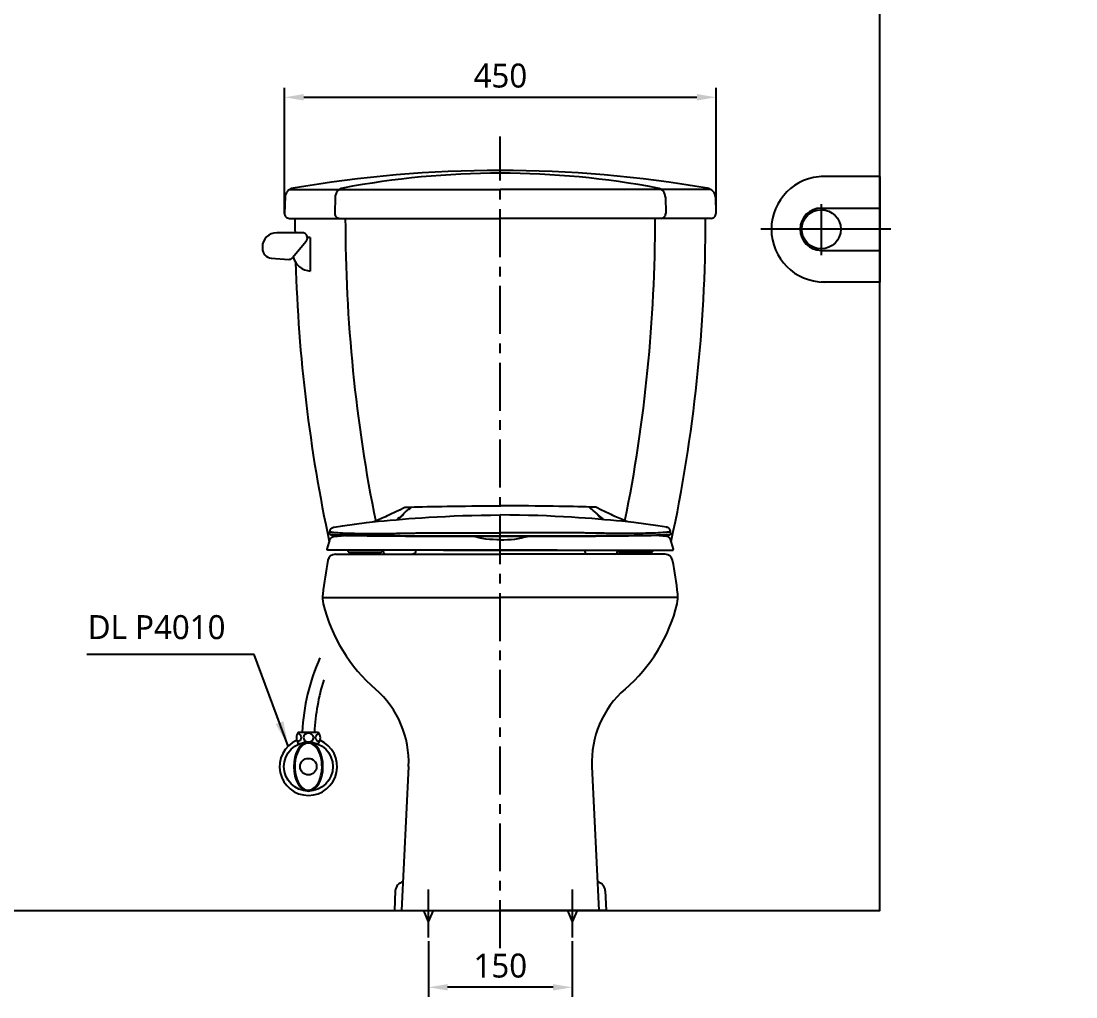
# Model space of a CAD drawing. Extents: x 498 to 2697, y -46 to 2222.
# Drawn here: x 1597 to 2697, y 71 to 1088 of the extents above; entities that cross this region are included whole.
import ezdxf

# ---------------------------------------------------------------- set-up
doc = ezdxf.new("R2010")
doc.units = 0
doc.header["$LTSCALE"] = 20
doc.header["$MEASUREMENT"] = 0
doc.linetypes.add('CENTER', pattern=[2, 1.25, -0.25, 0.25, -0.25])
doc.layers.get('0').update_dxf_attribs({"linetype": 'CONTINUOUS'})
doc.layers.get('DEFPOINTS').update_dxf_attribs({"linetype": 'CONTINUOUS'})
for name, color, linetype in [('1', 1, 'CONTINUOUS'), ('2', 2, 'CONTINUOUS'), ('3', 3, 'CONTINUOUS'), ('4', 4, 'CONTINUOUS'), ('6', 6, 'CONTINUOUS'), ('CEN', 1, 'CENTER'), ('CENTER', 2, 'CENTER'), ('FAUCET', 4, 'CONTINUOUS')]:
    doc.layers.add(name, color=color, linetype=linetype)
doc.styles.add('GHS', font='romans', dxfattribs={"bigfont": 'ghs'})
doc.styles.get("Standard").update_dxf_attribs({"font": 'NanumGothic.ttf'})
doc.dimstyles.new('ISO-25', dxfattribs={"dimtxt": 20, "dimasz": 20, "dimexe": 3, "dimexo": 1, "dimgap": 5, "dimtad": 1, "dimtoh": 1, "dimdec": 0, "dimtxsty": 'Standard', "dimcen": 0, "dimclrd": 3, "dimclre": 3, "dimclrt": 2, "dimadec": 0, "dimazin": 0, "dimtfac": 1, "dimtdec": 0, "dimtmove": 0, "dimatfit": 3, "dimfxl": 0, "dimarcsym": 0})
doc.dimstyles.get("Standard").update_dxf_attribs({"dimtxt": 2.5, "dimasz": 2, "dimexe": 2, "dimexo": 1, "dimgap": 1.5, "dimtad": 1, "dimdec": 0, "dimlfac": 10, "dimrnd": 0.5, "dimzin": 0, "dimdsep": 46, "dimtxsty": 'Standard', "dimcen": 0, "dimclrd": 7, "dimclrt": 2, "dimadec": 0, "dimazin": 0, "dimtfac": 1, "dimtdec": 0, "dimtofl": 0, "dimtmove": 0, "dimatfit": 3, "dimfxl": 0, "dimtolj": 1, "dimtzin": 0, "dimarcsym": 0})

# ---------------------------------------------------------------- blocks, each defined once
blk = doc.blocks.new('*D10')
at = {"color": 3, "lineweight": -2}
for p, q in [((1871.9, 887.5), (1871.9, 1018.7)), ((2321.8, 887.5), (2321.8, 1018.7)), ((1891.9, 1008.7), (2301.8, 1008.7))]:
    blk.add_line(p, q, dxfattribs=at)
at = {"color": 3}
for points in [[(1891.9, 1012.1), (1891.9, 1005.4), (1871.9, 1008.7)], [(2301.8, 1012.1), (2301.8, 1005.4), (2321.8, 1008.7)]]:
    blk.add_solid(points, dxfattribs=at)
at = {"layer": 'DEFPOINTS', "color": 0}
for p in [(2321.8, 1008.7), (1871.9, 887.5), (2321.8, 887.5)]:
    blk.add_point(p, dxfattribs=at)
at = {"color": 2, "insert": (2096.9, 1031.2), "char_height": 25, "attachment_point": 5}
blk.add_mtext('\\A1;450', dxfattribs=at)
blk = doc.blocks.new('*D9')
at = {"layer": '1', "color": 3, "lineweight": -2}
for p, q in [((2021.8, 129.4), (2021.8, 71.2)), ((2171.8, 129.4), (2171.8, 71.2)), ((2151.8, 81.2), (2041.8, 81.2))]:
    blk.add_line(p, q, dxfattribs=at)
at = {"layer": '1', "color": 3}
for points in [[(2041.8, 84.5), (2041.8, 77.9), (2021.8, 81.2)], [(2151.8, 84.5), (2151.8, 77.9), (2171.8, 81.2)]]:
    blk.add_solid(points, dxfattribs=at)
at = {"layer": 'DEFPOINTS', "color": 0}
for p in [(2021.8, 129.4), (2171.8, 129.4), (2021.8, 81.2)]:
    blk.add_point(p, dxfattribs=at)
at = {"layer": '1', "color": 2, "insert": (2096.8, 103.7), "char_height": 25, "attachment_point": 5}
blk.add_mtext('\\A1;150', dxfattribs=at)
blk = doc.blocks.new('A$C2A56080A')
at = {"color": 2}
for p, q in [((180.2, 50.4), (180.2, 50.1)), ((23.9, 2.1), (24.3, 2.1)), ((24.3, 2.1), (30.1, 2.1)), ((30.1, 2.1), (44.4, 2.1)), ((44.4, 2.1), (52.8, 2.1)), ((52.8, 2.1), (54.9, 2.1)), ((58.3, 2.9), (58.2, 4.1)), ((61.3, 0.1), (64.6, 0.1)), ((64.6, 0.1), (73.3, 0.1)), ((73.3, 0.1), (85.6, 0.1)), ((85.6, 0.1), (89.2, 0.1)), ((89.2, 0.1), (89.2, 0.1)), ((92.2, 4.1), (92.2, 2.9)), ((268.6, 4.1), (268.7, 2.9)), ((271.6, 0.1), (271.6, 0.1)), ((275.2, 0.1), (271.6, 0.1)), ((287.5, 0.1), (275.2, 0.1)), ((296.2, 0.1), (287.5, 0.1)), ((299.5, 0.1), (296.2, 0.1)), ((302.5, 2.9), (302.6, 4.1)), ((308, 2.1), (305.9, 2.1)), ((316.4, 2.1), (308, 2.1)), ((330.7, 2.1), (316.4, 2.1)), ((336.5, 2.1), (330.7, 2.1)), ((337, 2.1), (336.5, 2.1))]:
    blk.add_line(p, q, dxfattribs=at)
for points in [[(66.5, 42), (71, 44.1), (75.5, 46.3)], [(75.5, 46.3), (75.8, 46.4)], [(75.8, 46.4), (79.5, 48.3)], [(79.4, 48.3), (80.1, 48.6), (80.9, 48.9), (81.7, 49), (82.6, 49.1)], [(80.2, 42.9), (81.8, 44.2), (83.5, 45.5), (85.1, 46.8)], [(82.5, 49.1), (87.7, 49.2)], [(82.5, 49.1), (82.5, 49.1)], [(85.3, 46.9), (85.3, 46.9), (85.3, 46.9), (85.4, 47), (85.5, 47)], [(85.5, 47), (85.6, 47.1), (85.7, 47.1), (85.8, 47.2), (85.9, 47.3), (86, 47.3), (86.1, 47.4), (86.3, 47.6), (86.5, 47.8), (86.8, 48.1), (87.2, 48.5), (87.7, 48.9)], [(87.6, 49.2), (90.9, 49.3), (95, 49.4), (99.4, 49.5), (104.1, 49.6), (109, 49.7), (114.1, 49.8), (119.5, 49.9), (125.2, 50), (131.1, 50.1), (137.4, 50.1), (144, 50.2), (150.9, 50.3), (158, 50.3), (165.4, 50.4), (173.1, 50.4), (180.6, 50.4)], [(273.2, 49.2), (269.9, 49.3), (265.8, 49.4), (261.4, 49.5), (256.7, 49.6), (251.8, 49.7), (246.7, 49.8), (241.3, 49.9), (235.7, 50), (229.7, 50.1), (223.4, 50.1), (216.8, 50.2), (210, 50.3), (202.8, 50.3), (195.4, 50.4), (187.7, 50.4), (180.2, 50.4)], [(278.3, 49.1), (273.1, 49.2)], [(275.3, 47), (275.2, 47.1), (275.1, 47.1), (275, 47.2), (274.9, 47.3), (274.8, 47.3), (274.7, 47.4), (274.5, 47.6), (274.3, 47.8), (274, 48.1), (273.6, 48.5), (273.2, 48.9)], [(275.5, 46.9), (275.5, 46.9), (275.5, 46.9), (275.4, 47), (275.3, 47)], [(280.7, 42.9), (279, 44.2), (277.3, 45.5), (275.7, 46.8)], [(278.3, 49.1), (278.3, 49.1)], [(281.4, 48.3), (280.7, 48.6), (279.9, 48.9), (279.1, 49), (278.3, 49.1)], [(285.1, 46.4), (281.3, 48.3)], [(285.3, 46.3), (285, 46.4)], [(294.4, 42), (289.8, 44.1), (285.3, 46.3)], [(7.2, 28.3), (16.1, 29.7), (28.6, 31.4), (41.1, 33), (53.4, 34.3)], [(47.3, 33.6), (48.6, 34.1), (50.3, 34.8), (52.1, 35.6), (54.2, 36.4), (55.8, 37.1), (57.4, 37.8), (59.1, 38.6), (61, 39.4), (62.9, 40.3), (64.9, 41.3), (66.5, 42)], [(53.3, 34.3), (53.4, 34.3)], [(53.4, 34.3), (53.6, 34.3), (59.4, 34.9), (65.5, 35.4), (71.8, 36), (78.4, 36.6), (85, 37.1), (91.8, 37.6), (98.8, 38.1), (106.1, 38.6), (114.5, 39.1), (123.2, 39.5), (132.2, 39.9), (141.4, 40.2), (150.8, 40.5), (160.5, 40.7), (170.4, 40.8), (180.6, 40.9)], [(66.5, 42), (66.5, 42)], [(73.2, 36.6), (72.5, 36)], [(73.2, 36.1), (73.8, 36.5), (75.7, 38.1), (77.7, 39.8), (78.4, 40.5), (79.2, 41.3), (79.8, 42.1), (80.2, 42.9)], [(73.8, 37.1), (73.3, 36.7), (73.2, 36.6)], [(78.4, 41.1), (76.6, 39.5), (74.9, 38), (73.8, 37.1)], [(80.2, 42.9), (79.8, 42.6), (79.5, 42.2), (79.2, 41.9), (78.4, 41.1)], [(307.4, 34.3), (307.2, 34.3), (301.4, 34.9), (295.3, 35.4), (289, 36), (282.5, 36.6), (275.8, 37.1), (269, 37.6), (262, 38.1), (254.7, 38.6), (246.3, 39.1), (237.6, 39.5), (228.6, 39.9), (219.5, 40.2), (210, 40.5), (200.3, 40.7), (190.4, 40.8), (180.2, 40.9)], [(287.6, 36.1), (287, 36.5), (285.1, 38.1), (283.2, 39.8), (282.4, 40.5), (281.6, 41.3), (281, 42.1), (280.7, 42.9)], [(280.7, 42.9), (281, 42.6), (281.3, 42.2), (281.6, 41.9), (282.4, 41.1)], [(282.4, 41.1), (284.2, 39.5), (285.9, 38), (287, 37.1)], [(287, 37.1), (287.5, 36.7), (287.6, 36.6)], [(287.6, 36.6), (288.3, 36)], [(294.3, 42), (294.4, 42)], [(313.5, 33.6), (312.3, 34.1), (310.6, 34.8), (308.7, 35.6), (306.6, 36.4), (305, 37.1), (303.4, 37.8), (301.7, 38.6), (299.9, 39.4), (297.9, 40.3), (295.9, 41.3), (294.3, 42)], [(307.5, 34.3), (307.4, 34.3)], [(353.6, 28.3), (344.7, 29.7), (332.2, 31.4), (319.7, 33), (307.5, 34.3)], [(2.7, 21.4), (2.9, 23.5)], [(2.9, 23.5), (3, 24.3), (3.2, 25), (3.5, 25.7), (3.8, 26.2), (4.2, 26.7), (4.6, 27), (4.8, 27.2), (5, 27.4), (5.2, 27.5), (5.4, 27.6), (5.6, 27.7), (5.9, 27.9), (6.3, 28), (6.6, 28.2), (7, 28.3), (7.2, 28.3)], [(2.9, 23.5), (2.9, 23.5), (2.9, 23.5), (3, 23.4), (3.2, 23.4), (3.4, 23.3), (3.8, 23.2), (4.2, 23.2), (4.4, 23.1), (4.7, 23.1), (4.9, 23.1), (5.2, 23), (5.6, 23), (6.3, 22.9), (7, 22.8), (7.9, 22.7), (8.9, 22.7), (9.9, 22.6), (11, 22.5)], [(7.4, 28.3), (7.2, 28.3), (7.2, 28.3)], [(7.3, 28.3), (7.4, 28.3)], [(11, 22.5), (13.3, 22.3), (15.8, 22.2), (18.7, 22.1), (20.9, 22), (21.3, 22), (21.7, 21.9), (22, 21.9), (22.4, 21.9), (22.8, 21.9), (25.4, 21.8), (28.5, 21.8), (31.9, 21.7), (32.5, 21.7), (33.1, 21.7), (33.7, 21.7), (34.3, 21.7), (34.7, 21.7), (36.4, 21.6), (40.8, 21.6), (45.4, 21.6), (49.7, 21.6), (50.1, 21.6), (50.6, 21.6), (51.1, 21.6), (51.6, 21.6), (52.1, 21.6), (52.6, 21.6), (53.1, 21.6), (56.2, 21.6), (59.4, 21.6), (62.6, 21.6), (64.5, 21.7), (66.4, 21.7), (68.4, 21.7), (70.1, 21.7), (72.1, 21.8), (74.1, 21.8), (75.9, 21.8), (77.8, 21.9), (79.9, 21.9), (82.2, 21.9)], [(82.2, 21.9), (84.4, 22), (86.4, 22), (88.3, 22.1), (90, 22.1), (91.4, 22.1), (92.9, 22.2), (96.4, 22.2), (99.9, 22.2), (101.3, 22.2), (102.7, 22.2), (104.1, 22.3), (105.5, 22.3), (106.8, 22.3), (108.4, 22.3), (110.3, 22.2), (112.2, 22.2), (112.4, 22.2), (112.7, 22.2), (112.9, 22.2), (113.2, 22.2), (113.5, 22.2), (113.8, 22.2), (115.9, 22.2), (117.8, 22.2), (119.5, 22.2), (121, 22.2), (122.2, 22.2), (123.1, 22.2), (123.7, 22.2), (124.2, 22.2), (124.6, 22.2), (125.1, 22.2), (125.9, 22.2), (126.7, 22.2), (127.7, 22.2), (128.9, 22.2), (130.3, 22.2), (131.8, 22.2), (132.3, 22.2), (132.9, 22.2), (133.5, 22.2), (134.1, 22.2), (134.7, 22.2), (135.4, 22.2), (136, 22.2), (139, 22.2), (141.8, 22.2), (144.4, 22.2), (146.7, 22.2), (148.9, 22.2), (149.9, 22.2), (151, 22.2), (151.9, 22.2), (152.7, 22.2), (153.5, 22.2), (154.7, 22.2), (156.2, 22.2), (158.7, 22.2), (161.4, 22.2), (164.4, 22.2), (167.6, 22.2), (170.8, 22.2), (174.1, 22.2), (177.3, 22.2), (180.6, 22.2)], [(278.6, 21.9), (276.4, 22), (274.4, 22), (272.5, 22.1), (270.9, 22.1), (269.4, 22.1), (267.9, 22.2), (264.4, 22.2), (260.9, 22.2), (259.5, 22.2), (258.1, 22.2), (256.7, 22.3), (255.3, 22.3), (254, 22.3), (252.4, 22.3), (250.5, 22.2), (248.7, 22.2), (248.4, 22.2), (248.1, 22.2), (247.9, 22.2), (247.6, 22.2), (247.3, 22.2), (247, 22.2), (244.9, 22.2), (243, 22.2), (241.3, 22.2), (239.9, 22.2), (238.6, 22.2), (237.7, 22.2), (237.1, 22.2), (236.6, 22.2), (236.2, 22.2), (235.7, 22.2), (235, 22.2), (234.1, 22.2), (233.1, 22.2), (231.9, 22.2), (230.5, 22.2), (229, 22.2), (228.5, 22.2), (227.9, 22.2), (227.3, 22.2), (226.7, 22.2), (226.1, 22.2), (225.5, 22.2), (224.8, 22.2), (221.8, 22.2), (219, 22.2), (216.4, 22.2), (214.1, 22.2), (212, 22.2), (210.9, 22.2), (209.9, 22.2), (208.9, 22.2), (208.1, 22.2), (207.3, 22.2), (206.1, 22.2), (204.6, 22.2), (202.1, 22.2), (199.4, 22.2), (196.4, 22.2), (193.2, 22.2), (190, 22.2), (186.7, 22.2), (183.5, 22.2), (180.2, 22.2)], [(349.8, 22.5), (347.5, 22.3), (345, 22.2), (342.2, 22.1), (339.9, 22), (339.5, 22), (339.1, 21.9), (338.8, 21.9), (338.4, 21.9), (338, 21.9), (335.4, 21.8), (332.3, 21.8), (328.9, 21.7), (328.3, 21.7), (327.7, 21.7), (327.1, 21.7), (326.5, 21.7), (326.1, 21.7), (324.4, 21.6), (320, 21.6), (315.4, 21.6), (311.2, 21.6), (310.7, 21.6), (310.2, 21.6), (309.7, 21.6), (309.2, 21.6), (308.7, 21.6), (308.2, 21.6), (307.7, 21.6), (304.6, 21.6), (301.4, 21.6), (298.2, 21.6), (296.3, 21.7), (294.4, 21.7), (292.5, 21.7), (290.7, 21.7), (288.7, 21.8), (286.7, 21.8), (284.9, 21.8), (283, 21.9), (280.9, 21.9), (278.6, 21.9)], [(358, 23.5), (358, 23.5), (357.9, 23.5), (357.8, 23.4), (357.6, 23.4), (357.4, 23.3), (357.1, 23.2), (356.6, 23.2), (356.4, 23.1), (356.2, 23.1), (355.9, 23.1), (355.6, 23), (355.2, 23), (354.5, 22.9), (353.8, 22.8), (352.9, 22.7), (351.9, 22.7), (350.9, 22.6), (349.8, 22.5)], [(353.5, 28.3), (353.4, 28.3)], [(353.4, 28.3), (353.6, 28.3), (353.6, 28.3)], [(358, 23.5), (357.8, 24.3), (357.6, 25), (357.3, 25.7), (357, 26.2), (356.6, 26.7), (356.3, 27), (356, 27.2), (355.8, 27.4), (355.6, 27.5), (355.5, 27.6), (355.2, 27.7), (354.9, 27.9), (354.6, 28), (354.2, 28.2), (353.8, 28.3), (353.6, 28.3)], [(358.1, 21.4), (358, 23.5)], [(0.1, 5.4), (1.9, 12.1), (2.6, 14.4)], [(2.5, 14.4), (2.7, 15), (3, 15.7), (3.4, 16.2), (3.7, 16.7), (4.1, 17), (4.4, 17.3), (4.8, 17.7), (5.2, 17.9), (5.4, 18.1), (5.6, 18.2), (5.8, 18.3), (6, 18.4), (6.3, 18.5), (6.6, 18.6), (6.9, 18.6), (7.2, 18.7), (7.5, 18.8), (7.9, 18.8), (8.3, 18.9), (8.5, 18.9)], [(2.5, 14.4), (2.6, 14.4)], [(2.5, 14.4), (2.5, 14.4), (2.5, 14.4)], [(180.6, 18.7), (175.7, 18.7), (171, 18.7), (166.5, 18.7), (162.3, 18.7), (158.2, 18.8), (154.5, 18.8), (151, 18.8), (147.7, 18.8), (144.6, 18.8), (140.8, 18.8), (137.5, 18.8), (134.4, 18.8), (131.7, 18.8), (129.3, 18.8), (126.8, 18.8), (124.4, 18.8), (119.5, 18.8), (114.7, 18.9), (110, 18.9), (105.3, 18.9), (100.7, 18.9), (96.3, 18.9), (91.9, 19), (86.4, 19), (81.1, 19), (75.9, 19.1), (71, 19.1), (66.3, 19.1), (61.7, 19.2), (56.6, 19.2), (51.6, 19.3), (46.9, 19.3), (42.4, 19.4), (38, 19.4), (33.9, 19.5), (30.1, 19.5), (26.5, 19.6), (23.2, 19.6), (20.1, 19.7), (17.4, 19.7), (14.8, 19.8), (12.6, 19.8), (11, 19.9), (9.6, 19.9), (8.3, 20), (7.2, 20), (6.2, 20), (5.4, 20.1), (4.9, 20.1), (4.5, 20.2), (4.1, 20.2), (3.8, 20.3), (3.5, 20.3), (3.4, 20.4), (3.2, 20.4), (3.1, 20.5), (3, 20.6), (2.9, 20.8), (2.8, 21.1), (2.7, 21.4)], [(2.7, 21.4), (2.7, 21.4)], [(8.5, 18.9), (8.8, 18.9), (9, 18.9)], [(9, 18.9), (9.3, 19)], [(9.1, 18.9), (9.4, 19), (9.8, 19), (10.2, 19), (10.6, 19), (11, 19.1), (11.4, 19.1), (12, 19.2), (12.6, 19.2), (13.2, 19.2), (13.8, 19.3), (14.3, 19.3), (15, 19.4), (15.7, 19.5), (16.5, 19.5), (17.2, 19.6), (18, 19.6), (18.5, 19.7)], [(149.7, 18.7), (149.8, 18.7)], [(149.8, 18.7), (149.7, 18.7)], [(149.8, 18.7), (149.9, 18.7)], [(150.1, 18.7), (149.8, 18.7)], [(158.1, 17), (156.1, 17.7), (154.1, 18.2), (152, 18.6), (150.1, 18.7)], [(180.6, 15.1), (176.7, 15.1), (172.9, 15.2), (169.1, 15.4), (165.4, 15.8), (161.7, 16.3), (158.1, 17)], [(180.2, 18.7), (185.1, 18.7), (189.8, 18.7), (194.3, 18.7), (198.5, 18.7), (202.6, 18.8), (206.3, 18.8), (209.8, 18.8), (213.2, 18.8), (216.3, 18.8), (220, 18.8), (223.3, 18.8), (226.4, 18.8), (229.1, 18.8), (231.5, 18.8), (234, 18.8), (236.5, 18.8), (241.3, 18.8), (246.1, 18.9), (250.8, 18.9), (255.5, 18.9), (260.1, 18.9), (264.5, 18.9), (268.9, 19), (274.4, 19), (279.7, 19), (284.9, 19.1), (289.8, 19.1), (294.5, 19.1), (299.1, 19.2), (304.3, 19.2), (309.2, 19.3), (313.9, 19.3), (318.4, 19.4), (322.8, 19.4), (326.9, 19.5), (330.7, 19.5), (334.3, 19.6), (337.6, 19.6), (340.7, 19.7), (343.5, 19.7), (346, 19.8), (348.3, 19.8), (349.8, 19.9), (351.2, 19.9), (352.5, 20), (353.6, 20), (354.6, 20), (355.4, 20.1), (355.9, 20.1), (356.3, 20.2), (356.7, 20.2), (357, 20.3), (357.3, 20.3), (357.4, 20.4), (357.6, 20.4), (357.7, 20.5), (357.8, 20.6), (357.9, 20.8), (358, 21.1), (358.1, 21.4)], [(180.2, 15.1), (184.1, 15.1), (187.9, 15.2), (191.7, 15.4), (195.5, 15.8), (199.1, 16.3), (202.7, 17)], [(202.7, 17), (204.7, 17.7), (206.8, 18.2), (208.8, 18.6), (210.7, 18.7)], [(210.7, 18.7), (211, 18.7)], [(211, 18.7), (210.9, 18.7)], [(211.1, 18.7), (211, 18.7)], [(211, 18.7), (211.1, 18.7)], [(351.7, 18.9), (351.4, 19), (351, 19), (350.6, 19), (350.2, 19), (349.8, 19.1), (349.4, 19.1), (348.8, 19.2), (348.2, 19.2), (347.6, 19.2), (347, 19.3), (346.5, 19.3), (345.8, 19.4), (345.1, 19.5), (344.3, 19.5), (343.6, 19.6), (342.8, 19.6), (342.3, 19.7)], [(351.8, 18.9), (351.6, 19)], [(352.3, 18.9), (352, 18.9), (351.8, 18.9)], [(358.3, 14.4), (358.1, 15), (357.8, 15.7), (357.4, 16.2), (357.1, 16.7), (356.8, 17), (356.5, 17.3), (356, 17.7), (355.6, 17.9), (355.4, 18.1), (355.2, 18.2), (355, 18.3), (354.8, 18.4), (354.5, 18.5), (354.2, 18.6), (353.9, 18.6), (353.6, 18.7), (353.3, 18.8), (352.9, 18.8), (352.5, 18.9), (352.3, 18.9)], [(358.1, 21.4), (358.1, 21.4)], [(358.3, 14.4), (358.2, 14.4)], [(360.8, 5.4), (358.9, 12.1), (358.2, 14.4)], [(358.3, 14.4), (358.3, 14.4), (358.3, 14.4)], [(0.1, 5.4), (0, 5.4), (0, 5.4)], [(0.5, 4.2), (0.3, 4.4), (0.1, 4.7), (0, 5), (0, 5.4)], [(54.8, 4.1), (51.1, 4.1), (46.3, 4.1), (41.8, 4.1), (37.4, 4.1), (33.3, 4.1), (29.5, 4.1), (25.9, 4.1), (22.6, 4.1), (19.5, 4.1), (16.6, 4.1), (14, 4.1), (12.4, 4.1), (11, 4.1), (9.6, 4.1), (8.3, 4.1), (7.2, 4.1), (6.1, 4.1), (5.1, 4.1), (4.3, 4.1), (3.5, 4.1), (3, 4.1), (2.8, 4.1), (2.6, 4.1), (2.4, 4.1), (2.2, 4.1), (1.9, 4.1), (1.6, 4.1), (1.4, 4.2), (1.1, 4.2), (0.9, 4.2), (0.7, 4.2), (0.6, 4.2), (0.5, 4.2)], [(56.4, 4.1), (56, 4.1), (54.8, 4.1)], [(114.7, 4.1), (111.7, 4.1), (107, 4.1), (102.4, 4.1), (97.9, 4.1), (92.2, 4.1), (86.7, 4.1), (81.4, 4.1), (76.3, 4.1), (71.3, 4.1), (66.6, 4.1), (61.2, 4.1), (56.4, 4.1)], [(116.5, 4.1), (114.7, 4.1)], [(180.6, 4.1), (176.6, 4.1), (172.8, 4.1), (169.3, 4.1), (166, 4.1), (162.9, 4.1), (160.1, 4.1), (157.7, 4.1), (155.4, 4.1), (153.4, 4.1), (151.6, 4.1), (149.9, 4.1), (145.4, 4.1), (140.8, 4.1), (136.2, 4.1), (131.6, 4.1), (126.4, 4.1), (121.4, 4.1), (116.5, 4.1)], [(121.2, 4.1), (122.9, 4.1), (125.2, 4.1), (127.5, 4.1)], [(127.5, 4.1), (130.1, 4.1), (132.7, 4.1), (135.4, 4.1)], [(135.4, 4.1), (138.1, 4.1)], [(138.1, 4.1), (138.1, 4.1), (139.5, 4.1)], [(139.5, 4.1), (141, 4.1), (143, 4.1)], [(143, 4.1), (144.1, 4.1), (147.3, 4.1), (148.9, 4.1)], [(148.9, 4.1), (150.6, 4.1), (155.4, 4.1), (159.6, 4.1)], [(159.6, 4.1), (160.4, 4.1), (162.9, 4.1)], [(162.9, 4.1), (165.5, 4.1), (170.6, 4.1), (175.6, 4.1), (180.6, 4.1)], [(180.2, 4.1), (184.2, 4.1), (188, 4.1), (191.5, 4.1), (194.8, 4.1), (197.9, 4.1), (200.7, 4.1), (203.1, 4.1), (205.4, 4.1), (207.4, 4.1), (209.3, 4.1), (210.9, 4.1), (215.4, 4.1), (220, 4.1), (224.6, 4.1), (229.2, 4.1), (234.4, 4.1), (239.4, 4.1), (244.3, 4.1)], [(197.9, 4.1), (195.3, 4.1), (190.2, 4.1), (185.2, 4.1), (180.2, 4.1)], [(201.2, 4.1), (200.4, 4.1), (197.9, 4.1)], [(211.9, 4.1), (210.2, 4.1), (205.5, 4.1), (201.2, 4.1)], [(217.8, 4.1), (216.7, 4.1), (213.5, 4.1), (211.9, 4.1)], [(221.3, 4.1), (219.8, 4.1), (217.8, 4.1)], [(222.8, 4.1), (222.7, 4.1), (221.3, 4.1)], [(225.4, 4.1), (222.8, 4.1)], [(233.3, 4.1), (230.7, 4.1), (228.1, 4.1), (225.4, 4.1)], [(239.6, 4.1), (238, 4.1), (235.6, 4.1), (233.3, 4.1)], [(244.3, 4.1), (246.2, 4.1)], [(246.2, 4.1), (249.1, 4.1), (253.8, 4.1), (258.4, 4.1), (262.9, 4.1), (268.6, 4.1), (274.1, 4.1), (279.4, 4.1), (284.5, 4.1), (289.5, 4.1), (294.2, 4.1), (299.6, 4.1), (304.4, 4.1)], [(304.4, 4.1), (304.8, 4.1), (306, 4.1)], [(306, 4.1), (309.7, 4.1), (314.5, 4.1), (319.1, 4.1), (323.4, 4.1), (327.5, 4.1), (331.3, 4.1), (334.9, 4.1), (338.3, 4.1), (341.4, 4.1), (344.2, 4.1), (346.8, 4.1), (348.4, 4.1), (349.9, 4.1), (351.2, 4.1), (352.5, 4.1), (353.7, 4.1), (354.7, 4.1), (355.7, 4.1), (356.6, 4.1), (357.3, 4.1), (357.9, 4.1), (358, 4.1), (358.2, 4.1), (358.4, 4.1), (358.7, 4.1), (358.9, 4.1), (359.2, 4.1), (359.4, 4.2), (359.7, 4.2), (359.9, 4.2), (360.1, 4.2), (360.2, 4.2), (360.3, 4.2)], [(360.3, 4.2), (360.5, 4.4), (360.7, 4.7), (360.8, 5), (360.8, 5.4)]]:
    blk.add_lwpolyline(points, dxfattribs=at)
for centre, start, end in [((23.9, 5.1), 199.3241, 270), ((54.9, 5.1), 270, 340.6856), ((61.3, 3.1), 183, 270), ((299.5, 3.1), 270, 357), ((305.9, 5.1), 199.3144, 270), ((337, 5.1), 270, 340.6759)]:
    blk.add_arc(centre, 3, start, end, dxfattribs=at)
at = {"color": 2, "extrusion": (0, 0, -1)}
blk.add_ellipse((89.2, 3.1), major_axis=(0, -3), ratio=0.992019, start_param=4.764749, end_param=6.283185, dxfattribs=at)
at = {"color": 2}
blk.add_ellipse((271.6, 3.1), major_axis=(0, -3), ratio=0.992019, start_param=4.764749, end_param=6.283185, dxfattribs=at)
for points in [[(85.3, 46.9), (85.3, 46.9), (85.2, 46.9), (85.2, 46.9), (85.2, 46.9), (85.2, 46.8), (85.1, 46.8), (85.1, 46.8), (85.1, 46.8)], [(275.5, 46.9), (275.5, 46.9), (275.6, 46.9), (275.6, 46.9), (275.6, 46.9), (275.6, 46.8), (275.7, 46.8), (275.7, 46.8), (275.7, 46.8)]]:
    blk.add_open_spline(points, degree=3, dxfattribs=at)
for points in [[(3.9, 20.2), (4, 20.2), (4.2, 20.2), (4.8, 20.1), (5.8, 20.1), (7.2, 20), (8.8, 19.9), (10.8, 19.9), (13.2, 19.8), (15.9, 19.7), (19, 19.7), (22.4, 19.6), (26.1, 19.6), (30.2, 19.5), (34.5, 19.4), (39.2, 19.4), (44.1, 19.3), (49, 19.3), (53.5, 19.2), (57.6, 19.2), (61.3, 19.2), (65, 19.1), (69.1, 19.1), (73.8, 19.1), (79, 19), (84.3, 19), (89.4, 19), (94, 18.9), (98.1, 18.9), (101.9, 18.9), (105.3, 18.9), (109, 18.9), (113.4, 18.8), (118.3, 18.8), (123, 18.8), (127.8, 18.8), (132.8, 18.8), (137.9, 18.8), (143, 18.8), (148.2, 18.8), (153.5, 18.7), (158.9, 18.7), (164.3, 18.7), (169.7, 18.7), (175.1, 18.7), (178.8, 18.7), (180.6, 18.7)], [(356.9, 20.2), (356.8, 20.2), (356.6, 20.2), (356, 20.1), (355, 20.1), (353.6, 20), (352, 19.9), (350, 19.9), (347.6, 19.8), (344.9, 19.7), (341.8, 19.7), (338.4, 19.6), (334.7, 19.6), (330.7, 19.5), (326.3, 19.4), (321.6, 19.4), (316.7, 19.3), (311.8, 19.3), (307.3, 19.2), (303.2, 19.2), (299.5, 19.2), (295.8, 19.1), (291.7, 19.1), (287, 19.1), (281.8, 19), (276.5, 19), (271.4, 19), (266.8, 18.9), (262.7, 18.9), (258.9, 18.9), (255.5, 18.9), (251.8, 18.9), (247.4, 18.8), (242.5, 18.8), (237.8, 18.8), (233, 18.8), (228, 18.8), (222.9, 18.8), (217.8, 18.8), (212.6, 18.8), (207.3, 18.7), (201.9, 18.7), (196.5, 18.7), (191.1, 18.7), (185.7, 18.7), (182.1, 18.7), (180.2, 18.7)]]:
    blk.add_open_spline(points, degree=3, knots=[0.3399036, 0.3399036, 0.3399036, 0.3399036, 0.3484848, 0.3636364, 0.3787879, 0.3939394, 0.4090909, 0.4242424, 0.4393939, 0.4545455, 0.469697, 0.4848485, 0.5, 0.5151515, 0.530303, 0.5454545, 0.5606061, 0.5757576, 0.5909091, 0.6060606, 0.6212121, 0.6363636, 0.6515152, 0.6666667, 0.6818182, 0.6969697, 0.7121212, 0.7272727, 0.7424242, 0.7575758, 0.7727273, 0.7878788, 0.8030303, 0.8181818, 0.8333333, 0.8484848, 0.8636364, 0.8787879, 0.8939394, 0.9090909, 0.9242424, 0.9393939, 0.9545455, 0.969697, 0.9848485, 1, 1, 1, 1], dxfattribs=at)
at = {"layer": 'CEN', "color": 2, "ltscale": 20}
blk.add_line((180.4, 0), (180.4, 11.4), dxfattribs=at)

msp = doc.modelspace()

# ---------------------------------------------------------------- linework, layer by layer
for p, q in [((1924.95226, 532.53144), (2096.75396, 532.53144)), ((2268.55567, 532.53144), (2096.75396, 532.53144)), ((1911.59672, 487.53144), (2096.75396, 487.53144)), ((2281.91121, 487.53144), (2096.75396, 487.53144)), ((2001.21169, 311.33204), (1993.88883, 161.21338)), ((2192.29624, 311.33204), (2199.6191, 161.21338)), ((1987.36505, 181.77359), (1986.36211, 161.21338)), ((2206.14288, 181.77359), (2207.14582, 161.21338)), ((2016.67482, 161.21338), (2021.75396, 149.39015)), ((2026.83311, 161.21338), (2021.75396, 149.39015)), ((2166.67482, 161.21338), (2171.75396, 149.39015)), ((2176.83311, 161.21338), (2171.75396, 149.39015))]:
    msp.add_line(p, q)
at = {"color": 2}
for p in [(1986.36211, 161.21338), (2207.14582, 161.21338)]:
    msp.add_line(p, (2096.75396, 161.21338), dxfattribs=at)
for centre, radius, start, end in [((1924.95226, 524.50294), 8.0285, 90, 167.1274604), ((2268.55567, 524.50294), 8.0285, 12.8725396, 90), ((2311.48518, 448.71106), 401.91823, 168.87059366, 173.95098742), ((1882.02275, 448.71106), 401.91823, 6.04901258, 11.12940634), ((1941.70359, 487.53144), 30.10687, 172.67670251, 192.61773743), ((2251.80434, 487.53144), 30.10687, 347.38226257, 7.32329749), ((2078.53119, 521.28258), 171.02989, 193.63843739, 229.17088881), ((2114.97674, 521.28258), 171.02989, 310.82911119, 346.36156261), ((1901.33045, 316.2043), 100, 357.20729763, 49.17088881), ((2292.17748, 316.2043), 100, 130.82911119, 182.79270237), ((1997.38875, 181.28463), 10.03562, 101.73752528, 177.20729763), ((2196.11918, 181.28463), 10.03562, 2.79270237, 78.26247472)]:
    msp.add_arc(centre, radius, start, end)
at = {"layer": '1'}
for p, q in [((2431.30899, 897.2748), (2431.30899, 844.27223)), ((2503.98816, 871.21338), (2368.46359, 871.21338))]:
    msp.add_line(p, q, dxfattribs=at)
at = {"layer": '3', "color": 7}
for p, q in [((1877.1148, 912.54925), (2096.75395, 912.54925)), ((2316.39311, 912.54925), (2096.75395, 912.54925)), ((1872.56463, 905.51534), (1871.93668, 887.72564)), ((1924.61974, 905.16283), (1924.33614, 887.63012)), ((2268.88817, 905.16283), (2269.17177, 887.63012)), ((2320.94327, 905.51534), (2321.57123, 887.72564)), ((1876.93356, 882.54925), (2096.75395, 882.54925)), ((2316.57434, 882.54925), (2096.75395, 882.54925))]:
    msp.add_line(p, q, dxfattribs=at)
for centre, radius, start, end in [((2096.75395, -331.19036), 1263.73961, 90.00000007, 99.84135018), ((2096.75395, 50.78245), 878.76681, 90.00000009, 100.75855928), ((2096.75395, -331.19036), 1263.73961, 80.15864982, 89.99999993), ((2096.75395, 50.78245), 878.76681, 79.24144072, 89.99999991), ((1882.464, 904.10023), 10, 99.84135018, 177.57446782), ((1934.58056, 904.27852), 10, 100.75855928, 178.88801737), ((2258.92735, 904.27852), 10, 1.11198263, 79.24144072), ((2311.04391, 904.10023), 10, 2.42553218, 80.15864982), ((1876.93356, 887.54925), 5, 177.97835425, 270), ((3488.59192, 882.91295), 1605.83799, 180.01297639, 180.54829579), ((1929.33549, 887.54925), 5, 179.07331226, 270), ((3532.00284, 882.9075), 1596.74891, 180.01285505, 191.42845957), ((661.90279, 882.90728), 1596.35118, 348.60004667, 359.98714966), ((2264.17242, 887.54925), 5, 270, 0.92668774), ((704.91601, 882.91295), 1605.83797, 347.87791336, 359.98702361), ((2316.57434, 887.54925), 5, 270, 2.02164575), ((3488.59192, 882.91295), 1605.83799, 181.64438093, 192.12208812)]:
    msp.add_arc(centre, radius, start, end, dxfattribs=at)
at = {"layer": '4'}
for p, q in [((2492.30899, 926.21338), (2431.30899, 926.21338)), ((2492.30899, 926.21338), (2492.30899, 816.21338)), ((2431.30899, 893.21338), (2492.30899, 893.21338)), ((2431.30899, 849.21338), (2492.30899, 849.21338)), ((2492.30899, 816.21338), (2431.30899, 816.21338)), ((1886.25396, 347.21338), (1890.40396, 347.21338)), ((1890.40396, 347.21338), (1907.25396, 347.21338)), ((1886.25396, 334.45128), (1886.25396, 335.21338)), ((1886.25396, 335.21338), (1888.13712, 335.21338)), ((1887.50396, 334.97654), (1887.50396, 335.21338)), ((1905.37081, 335.21338), (1907.25396, 335.21338)), ((1906.00396, 334.97654), (1906.00396, 335.21338)), ((1907.25396, 334.45128), (1907.25396, 335.21338))]:
    msp.add_line(p, q, dxfattribs=at)
for centre, radius in [((2431.30899, 871.21338), 20.37908), ((1896.75396, 311.21338), 25.5), ((1896.75396, 311.21338), 8.61509)]:
    msp.add_circle(centre, radius, dxfattribs=at)
for centre, radius, start, end in [((2434.30899, 871.21338), 55, 90, 270), ((2431.30899, 871.21338), 22, 90, 270), ((2102.76402, 337.57322), 212.57876, 155.85827912, 177.40082181), ((2115.46402, 337.57322), 212.57876, 162.50664569, 177.40082181), ((1894.25396, 341.21338), 10, 143.13010235, 216.86989765), ((1899.25396, 341.21338), 10, 323.13010235, 36.86989765), ((1896.75396, 311.21338), 30, 113.91725115, 66.08274885)]:
    msp.add_arc(centre, radius, start, end, dxfattribs=at)
at = {"layer": '4', "extrusion": (0, 0, -1)}
for centre, start_param, end_param in [((1884.07129, 341.44097), 1.8241194503, 4.4989702221), ((1909.52723, 341.44097), 4.9420970074, 7.5846504487)]:
    msp.add_ellipse(centre, major_axis=(-5.22946, 0), ratio=0.8663914057, start_param=start_param, end_param=end_param, dxfattribs=at)
for centre, major_axis, ratio in [((1896.75396, 341.44097), (-5.22946, 0), 0.8663914057), ((1896.75396, 311.21338), (0, 25.5), 0.5965287665)]:
    msp.add_ellipse(centre, major_axis=major_axis, ratio=ratio, dxfattribs=at)
at = {"layer": '4'}
msp.add_open_spline([(1896.75396, 335.71338), (1898.83436, 335.71338), (1900.93411, 334.90427), (1904.83033, 331.65922), (1906.60255, 329.21909), (1909.32841, 323.19038), (1910.28008, 319.61097), (1911.13048, 312.09583), (1911.02915, 308.1661), (1909.79725, 300.80868), (1908.66677, 297.38715), (1905.65434, 291.79793), (1903.77647, 289.6407), (1899.77132, 286.99837), (1897.6658, 286.49678), (1893.5103, 287.09858), (1891.42855, 288.22144), (1887.67735, 292.05344), (1886.02861, 294.75754), (1883.61423, 301.17891), (1882.84945, 304.88816), (1882.38778, 312.5026), (1882.69092, 316.40186), (1884.29376, 323.54428), (1885.59333, 326.78099), (1888.86422, 331.88778), (1890.82794, 333.74653), (1894.14565, 335.3987), (1895.45117, 335.71338), (1896.75396, 335.71338)], degree=3, knots=[0, 0, 0, 0, 0.4611097388, 0.4611097388, 0.9222194776, 0.9222194776, 1.3833292164, 1.3833292164, 1.8444389553, 1.8444389553, 2.3055486941, 2.3055486941, 2.7666584329, 2.7666584329, 3.2277681717, 3.2277681717, 3.6888779105, 3.6888779105, 4.1499876493, 4.1499876493, 4.6110973881, 4.6110973881, 5.072207127, 5.072207127, 5.5333168658, 5.5333168658, 5.9944266046, 5.9944266046, 6.2831853072, 6.2831853072, 6.2831853072, 6.2831853072], dxfattribs=at)
at = {"layer": '6'}
msp.add_lwpolyline([(2696.75396, 2083.43982), (696.75396, 2083.43982), (696.75396, 161.21338), (2492.30899, 161.21338), (2492.30899, 1161.21338)], dxfattribs=at)
at = {"layer": 'CENTER', "color": 2, "linetype": 'CENTER', "ltscale": 2}
for p, q in [((2096.75396, 122.09002), (2096.75396, 967.80395)), ((2021.75396, 183.10055), (2021.75396, 129.39803)), ((2171.75396, 183.10055), (2171.75396, 129.39803))]:
    msp.add_line(p, q, dxfattribs=at)
at = {"layer": 'FAUCET'}
msp.add_line((1891.02371, 867.54601), (1863.77609, 867.54601), dxfattribs=at)
at = {"layer": 'FAUCET', "color": 4}
for p, q in [((1894.45687, 858.30917), (1880.22345, 841.48785)), ((1895.58829, 862.76924), (1895.58829, 861.39787)), ((1898.77609, 862.76924), (1895.58829, 862.76924)), ((1898.77609, 862.76924), (1898.77609, 859.58144)), ((1898.77609, 859.58144), (1898.77609, 827.54601)), ((1848.77609, 852.54601), (1848.77609, 851.17795)), ((1858.01111, 841.20725), (1876.35604, 839.79979))]:
    msp.add_line(p, q, dxfattribs=at)
at = {"layer": 'FAUCET'}
msp.add_arc((1863.77609, 852.54601), 15, 90, 180, dxfattribs=at)
at = {"layer": 'FAUCET', "color": 4}
for centre, radius, start, end in [((1890.80659, 862.76924), 4.7817, 0, 92.6025622), ((1890.80659, 861.39787), 4.7817, 319.76364169, 0), ((1858.77609, 851.17795), 10, 180, 265.61272928), ((1876.57317, 844.57655), 4.7817, 267.3974378, 319.76364169), ((1900.60362, 847.91709), 20.45289, 195.87200747, 264.87360454)]:
    msp.add_arc(centre, radius, start, end, dxfattribs=at)

# ---------------------------------------------------------------- block references
msp.add_blockref('A$C2A56080A', (1916.3469, 532.53144))

# ---------------------------------------------------------------- texts
at = {"layer": '2', "insert": (1666.828, 456.37958), "char_height": 25, "attachment_point": 4, "style": 'GHS'}
msp.add_mtext('{\\fNanumGothic|b0|i0|c129|p50;DL P4010}', dxfattribs=at)

# ---------------------------------------------------------------- dimensions: what is measured, and where the dimension line sits
dim = msp.add_linear_dim(base=(2321.77434, 1008.73289), p1=(1871.93356, 887.54925), p2=(2321.77434, 887.54925), dimstyle='Standard', override={"dimtxt": 25, "dimasz": 20, "dimexe": 10, "dimexo": 0, "dimgap": 10, "dimdec": 4, "dimlfac": 1, "dimzin": 8, "dimclrd": 3, "dimclre": 3, "dimtdec": 4, "dimarcsym": 1})
dim.commit()
dim.dimension.update_dxf_attribs({"geometry": '*D10', "text_midpoint": (2096.85395, 1031.23289)})
at = {"layer": '1'}
dim = msp.add_linear_dim(base=(2021.75396, 81.21338), p1=(2171.75396, 129.39803), p2=(2021.75396, 129.39803), dimstyle='Standard', override={"dimtxt": 25, "dimasz": 20, "dimexe": 10, "dimexo": 0, "dimgap": 10, "dimdec": 4, "dimlfac": 1, "dimzin": 8, "dimclrd": 3, "dimclre": 3, "dimtdec": 4, "dimarcsym": 1}, dxfattribs=at)
dim.commit()
dim.dimension.update_dxf_attribs({"geometry": '*D9', "text_midpoint": (2096.75396, 103.71338)})

# ---------------------------------------------------------------- leaders
msp.add_leader([(1875.7823, 332.6654), (1840.16655, 428.1656), (1665.8713, 428.1656)], dimstyle='ISO-25', override={"dimscale": 1.3, "dimgap": 5, "dimtad": 0, "dimarcsym": 1})

doc.saveas('drawing.dxf')
